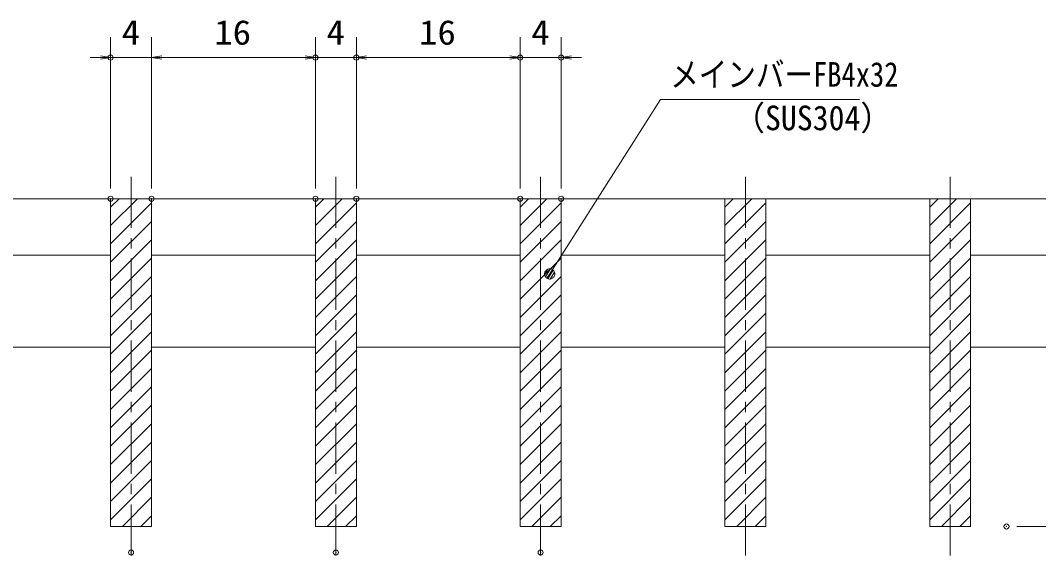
# Model space of a CAD drawing. Units: millimetres, scale not verified. Extents: x -1050 to 1050, y -742 to 742.
# Drawn here: x -155.6 to 341.7, y -388.1 to -126.8 of the extents above; entities that cross this region are included whole.
import ezdxf
from ezdxf.enums import TextEntityAlignment as Align

# ---------------------------------------------------------------- set-up
doc = ezdxf.new("R2010")
doc.units = ezdxf.units.MM
doc.header["$LTSCALE"] = 5
doc.header["$PDMODE"] = 32
doc.header["$PDSIZE"] = 2.5
doc.linetypes.add('CHAIN1', pattern=[8, 5, -1, 1, -1])
for name, color, linetype, lineweight in [('0-1_寸法注釈', 2, 'Continuous', 9), ('0-2_蓋', 5, 'Continuous', 9), ('0-3_0', 5, 'Continuous', 9), ('0-4_DEFPOINTS', 134, 'Continuous', 9), ('0-5_中心線', 6, 'CHAIN1', 9), ('0-8_ハッチング', 4, 'Continuous', 9)]:
    doc.layers.add(name, color=color, linetype=linetype, lineweight=lineweight)
doc.styles.add('ＭＳ ゴシック', font='')
doc.styles.get('ＭＳ ゴシック').set_extended_font_data('MS Gothic')

# ---------------------------------------------------------------- blocks, each defined once
blk = doc.blocks.new('_OPEN')
at = {"layer": '0-3_0', "color": 2}
blk.add_line((0, 0), (-5, 0), dxfattribs=at)
blk.add_lwpolyline([(-5, 0.833), (0, 0), (-5, -0.833)], dxfattribs=at)
blk = doc.blocks.new('_Dot')
at = {"layer": '0-3_0'}
for p, q in [((-2.5, 0), (-5, 0)), ((2.445, 0.5), (-2.445, 0.5)), ((1.997, 1.5), (-1.997, 1.5)), ((2.289, -0.995), (-2.289, -0.995)), ((1.499, -1.995), (-1.499, -1.995))]:
    blk.add_line(p, q, dxfattribs=at)
for points in [[(2.5, 0), (2.48, 0.313), (2.421, 0.622), (2.324, 0.92), (2.191, 1.204), (2.023, 1.469), (1.822, 1.711), (1.594, 1.926), (1.34, 2.111), (1.064, 2.262), (0.773, 2.378), (0.468, 2.456), (0.157, 2.495), (-0.157, 2.495), (-0.468, 2.456), (-0.773, 2.378), (-1.064, 2.262), (-1.34, 2.111), (-1.594, 1.926), (-1.822, 1.711), (-2.023, 1.469), (-2.191, 1.204), (-2.324, 0.92), (-2.421, 0.622), (-2.48, 0.313), (-2.5, 0), (0, 0)], [(-2.5, 0), (-2.48, -0.313), (-2.421, -0.622), (-2.324, -0.92), (-2.191, -1.204), (-2.023, -1.469), (-1.822, -1.711), (-1.594, -1.926), (-1.34, -2.111), (-1.064, -2.262), (-0.773, -2.378), (-0.468, -2.456), (-0.157, -2.495), (0.157, -2.495), (0.468, -2.456), (0.773, -2.378), (1.064, -2.262), (1.34, -2.111), (1.594, -1.926), (1.822, -1.711), (2.023, -1.469), (2.191, -1.204), (2.324, -0.92), (2.421, -0.622), (2.48, -0.313), (2.5, 0), (0, 0)]]:
    blk.add_lwpolyline(points, close=True, dxfattribs=at)

msp = doc.modelspace()

# ---------------------------------------------------------------- linework, layer by layer
at = {"layer": '0-1_寸法注釈'}
for p, q in [((-111.5, -208.884), (-111.5, -134.975)), ((-91.5, -208.884), (-91.5, -134.975)), ((-91.5, -208.884), (-91.5, -134.975)), ((-11.5, -208.884), (-11.5, -134.975)), ((-11.5, -208.884), (-11.5, -134.975)), ((8.5, -208.884), (8.5, -134.975)), ((8.5, -208.884), (8.5, -134.975)), ((88.5, -208.884), (88.5, -134.975)), ((88.5, -208.884), (88.5, -134.975)), ((108.5, -208.884), (108.5, -134.975)), ((-116.5, -144.975), (-121.5, -144.975)), ((-91.5, -144.975), (-111.5, -144.975)), ((-86.5, -144.975), (-16.5, -144.975)), ((-86.5, -144.975), (-81.5, -144.975)), ((-16.5, -144.975), (-21.5, -144.975)), ((-11.5, -144.975), (8.5, -144.975)), ((13.5, -144.975), (18.5, -144.975)), ((13.5, -144.975), (83.5, -144.975)), ((83.5, -144.975), (78.5, -144.975)), ((88.5, -144.975), (108.5, -144.975)), ((113.5, -144.975), (118.5, -144.975)), ((331, -373.884), (443.665, -373.884))]:
    msp.add_line(p, q, dxfattribs=at)
msp.add_lwpolyline([(254.186, -165.492), (156.996, -165.492), (103.485, -249.742)], dxfattribs=at)
at = {"layer": '0-2_蓋'}
for p, q in [((-386.5, -213.884), (383.5, -213.884)), ((-111.5, -213.884), (-91.5, -213.884)), ((-111.5, -213.884), (-111.5, -373.884)), ((-91.5, -373.884), (-91.5, -213.884)), ((-11.5, -213.884), (8.5, -213.884)), ((-11.5, -213.884), (-11.5, -373.884)), ((8.5, -373.884), (8.5, -213.884)), ((88.5, -213.884), (108.5, -213.884)), ((88.5, -213.884), (88.5, -373.884)), ((108.5, -373.884), (108.5, -213.884)), ((188.5, -213.884), (208.5, -213.884)), ((188.5, -213.884), (188.5, -373.884)), ((208.5, -373.884), (208.5, -213.884)), ((288.5, -213.884), (308.5, -213.884)), ((288.5, -213.884), (288.5, -373.884)), ((308.5, -373.884), (308.5, -213.884)), ((-191.5, -241.384), (-111.5, -241.384)), ((-91.5, -241.384), (-11.5, -241.384)), ((8.5, -241.384), (88.5, -241.384)), ((108.5, -241.384), (188.5, -241.384)), ((208.5, -241.384), (288.5, -241.384)), ((308.5, -241.384), (383.5, -241.384)), ((-191.5, -286.384), (-111.5, -286.384)), ((-91.5, -286.384), (-11.5, -286.384)), ((8.5, -286.384), (88.5, -286.384)), ((108.5, -286.384), (188.5, -286.384)), ((208.5, -286.384), (288.5, -286.384)), ((308.5, -286.384), (383.5, -286.384)), ((-111.5, -373.884), (-91.5, -373.884)), ((-11.5, -373.884), (8.5, -373.884)), ((88.5, -373.884), (108.5, -373.884)), ((188.5, -373.884), (208.5, -373.884)), ((288.5, -373.884), (308.5, -373.884))]:
    msp.add_line(p, q, dxfattribs=at)
at = {"layer": '0-4_DEFPOINTS'}
for p in [(-111.5, -144.975), (-11.5, -144.975), (8.5, -144.975), (88.5, -144.975), (108.5, -144.975), (-111.5, -213.884), (-91.5, -213.884), (-11.5, -213.884), (8.5, -213.884), (88.5, -213.884), (108.5, -213.884), (326, -373.884), (-101.5, -386.585), (-1.5, -386.585), (98.5, -386.585)]:
    msp.add_point(p, dxfattribs=at)
at = {"layer": '0-5_中心線'}
for p, q in [((-101.5, -388.111), (-101.5, -201.182)), ((-1.5, -388.111), (-1.5, -201.182)), ((98.5, -388.111), (98.5, -201.182)), ((198.5, -388.111), (198.5, -201.182)), ((298.5, -388.111), (298.5, -201.182))]:
    msp.add_line(p, q, dxfattribs=at)
at = {"layer": '0-8_ハッチング'}
for p, q in [((-111.5, -217.982), (-107.402, -213.884)), ((-111.5, -226.962), (-98.422, -213.884)), ((-111.5, -235.942), (-91.5, -215.942)), ((-11.5, -217.982), (-7.402, -213.884)), ((-11.5, -226.962), (1.578, -213.884)), ((-11.5, -235.942), (8.5, -215.942)), ((88.5, -217.982), (92.598, -213.884)), ((88.5, -226.962), (101.578, -213.884)), ((88.5, -235.942), (108.5, -215.942)), ((188.5, -217.982), (192.598, -213.884)), ((188.5, -226.962), (201.578, -213.884)), ((188.5, -235.942), (208.5, -215.942)), ((288.5, -217.982), (292.598, -213.884)), ((288.5, -226.962), (301.578, -213.884)), ((288.5, -235.942), (308.5, -215.942)), ((-111.5, -244.923), (-91.5, -224.923)), ((-11.5, -244.923), (8.5, -224.923)), ((88.5, -244.923), (108.5, -224.923)), ((188.5, -244.923), (208.5, -224.923)), ((288.5, -244.923), (308.5, -224.923)), ((-111.5, -253.903), (-91.5, -233.903)), ((-11.5, -253.903), (8.5, -233.903)), ((88.5, -253.903), (108.5, -233.903)), ((188.5, -253.903), (208.5, -233.903)), ((288.5, -253.903), (308.5, -233.903)), ((-111.5, -262.883), (-91.5, -242.883)), ((-11.5, -262.883), (8.5, -242.883)), ((88.5, -262.883), (108.5, -242.883)), ((188.5, -262.883), (208.5, -242.883)), ((288.5, -262.883), (308.5, -242.883)), ((-111.5, -271.863), (-91.5, -251.863)), ((-11.5, -271.863), (8.5, -251.863)), ((88.5, -271.863), (108.5, -251.863)), ((188.5, -271.863), (208.5, -251.863)), ((288.5, -271.863), (308.5, -251.863)), ((-111.5, -280.844), (-91.5, -260.844)), ((-11.5, -280.844), (8.5, -260.844)), ((88.5, -280.844), (108.5, -260.844)), ((188.5, -280.844), (208.5, -260.844)), ((288.5, -280.844), (308.5, -260.844)), ((-111.5, -289.824), (-91.5, -269.824)), ((-11.5, -289.824), (8.5, -269.824)), ((88.5, -289.824), (108.5, -269.824)), ((188.5, -289.824), (208.5, -269.824)), ((288.5, -289.824), (308.5, -269.824)), ((-111.5, -298.804), (-91.5, -278.804)), ((-11.5, -298.804), (8.5, -278.804)), ((88.5, -298.804), (108.5, -278.804)), ((188.5, -298.804), (208.5, -278.804)), ((288.5, -298.804), (308.5, -278.804)), ((-111.5, -307.784), (-91.5, -287.784)), ((-11.5, -307.784), (8.5, -287.784)), ((88.5, -307.784), (108.5, -287.784)), ((188.5, -307.784), (208.5, -287.784)), ((288.5, -307.784), (308.5, -287.784)), ((-111.5, -316.765), (-91.5, -296.765)), ((-11.5, -316.765), (8.5, -296.765)), ((88.5, -316.765), (108.5, -296.765)), ((188.5, -316.765), (208.5, -296.765)), ((288.5, -316.765), (308.5, -296.765)), ((-111.5, -325.745), (-91.5, -305.745)), ((-11.5, -325.745), (8.5, -305.745)), ((88.5, -325.745), (108.5, -305.745)), ((188.5, -325.745), (208.5, -305.745)), ((288.5, -325.745), (308.5, -305.745)), ((-111.5, -334.725), (-91.5, -314.725)), ((-11.5, -334.725), (8.5, -314.725)), ((88.5, -334.725), (108.5, -314.725)), ((188.5, -334.725), (208.5, -314.725)), ((288.5, -334.725), (308.5, -314.725)), ((-111.5, -343.705), (-91.5, -323.705)), ((-11.5, -343.705), (8.5, -323.705)), ((88.5, -343.705), (108.5, -323.705)), ((188.5, -343.705), (208.5, -323.705)), ((288.5, -343.705), (308.5, -323.705)), ((-111.5, -352.686), (-91.5, -332.686)), ((-11.5, -352.686), (8.5, -332.686)), ((88.5, -352.686), (108.5, -332.686)), ((188.5, -352.686), (208.5, -332.686)), ((288.5, -352.686), (308.5, -332.686)), ((-111.5, -361.666), (-91.5, -341.666)), ((-11.5, -361.666), (8.5, -341.666)), ((88.5, -361.666), (108.5, -341.666)), ((188.5, -361.666), (208.5, -341.666)), ((288.5, -361.666), (308.5, -341.666)), ((-111.5, -370.646), (-91.5, -350.646)), ((-11.5, -370.646), (8.5, -350.646)), ((88.5, -370.646), (108.5, -350.646)), ((188.5, -370.646), (208.5, -350.646)), ((288.5, -370.646), (308.5, -350.646)), ((-105.757, -373.884), (-91.5, -359.626)), ((-5.757, -373.884), (8.5, -359.626)), ((94.243, -373.884), (108.5, -359.626)), ((194.243, -373.884), (208.5, -359.626)), ((294.243, -373.884), (308.5, -359.626)), ((-96.777, -373.884), (-91.5, -368.607)), ((3.223, -373.884), (8.5, -368.607)), ((103.223, -373.884), (108.5, -368.607)), ((203.223, -373.884), (208.5, -368.607)), ((303.223, -373.884), (308.5, -368.607))]:
    msp.add_line(p, q, dxfattribs=at)
for points in [[(-91.5, -213.884), (-111.5, -213.884), (-111.5, -373.884), (-91.5, -373.884)], [(8.5, -213.884), (-11.5, -213.884), (-11.5, -373.884), (8.5, -373.884)], [(108.5, -213.884), (88.5, -213.884), (88.5, -373.884), (108.5, -373.884)], [(208.5, -213.884), (188.5, -213.884), (188.5, -373.884), (208.5, -373.884)], [(308.5, -213.884), (288.5, -213.884), (288.5, -373.884), (308.5, -373.884)]]:
    msp.add_lwpolyline(points, close=True, dxfattribs=at)

# ---------------------------------------------------------------- block references
at = {"layer": '0-1_寸法注釈'}
for p in [(-111.5, -144.975), (-11.5, -144.975), (-11.5, -144.975), (88.5, -144.975), (88.5, -144.975)]:
    msp.add_blockref('_OPEN', p, dxfattribs=at)
for name, p, rotation in [('_OPEN', (-91.5, -144.975), 180), ('_OPEN', (-91.5, -144.975), 180), ('_OPEN', (8.5, -144.975), 180), ('_OPEN', (8.5, -144.975), 180), ('_OPEN', (108.5, -144.975), 180), ('_Dot', (102.941, -250.581), 237.09638)]:
    msp.add_blockref(name, p, dxfattribs=dict(at, rotation=rotation))

# ---------------------------------------------------------------- texts
at = {"layer": '0-1_寸法注釈', "color": 7, "style": 'ＭＳ ゴシック'}
for s, height, width, p in [('4', 12.02, 1.1, (-106.085, -142.288)), ('16', 12.02, 1.1, (-60.888, -142.288)), ('4', 12.02, 1.1, (-6.085, -142.288)), ('16', 12.02, 1.1, (39.112, -142.288)), ('4', 12.02, 1.1, (93.915, -142.288)), ('メインバーFB4x32', 12.03, 0.85, (161.773, -162.805)), ('（SUS304）', 12.02, 0.95, (192.482, -184.049))]:
    msp.add_text(s, height=height, dxfattribs=dict(at, width=width)).set_placement(p, align=Align.BOTTOM_LEFT)

doc.saveas('drawing.dxf')
